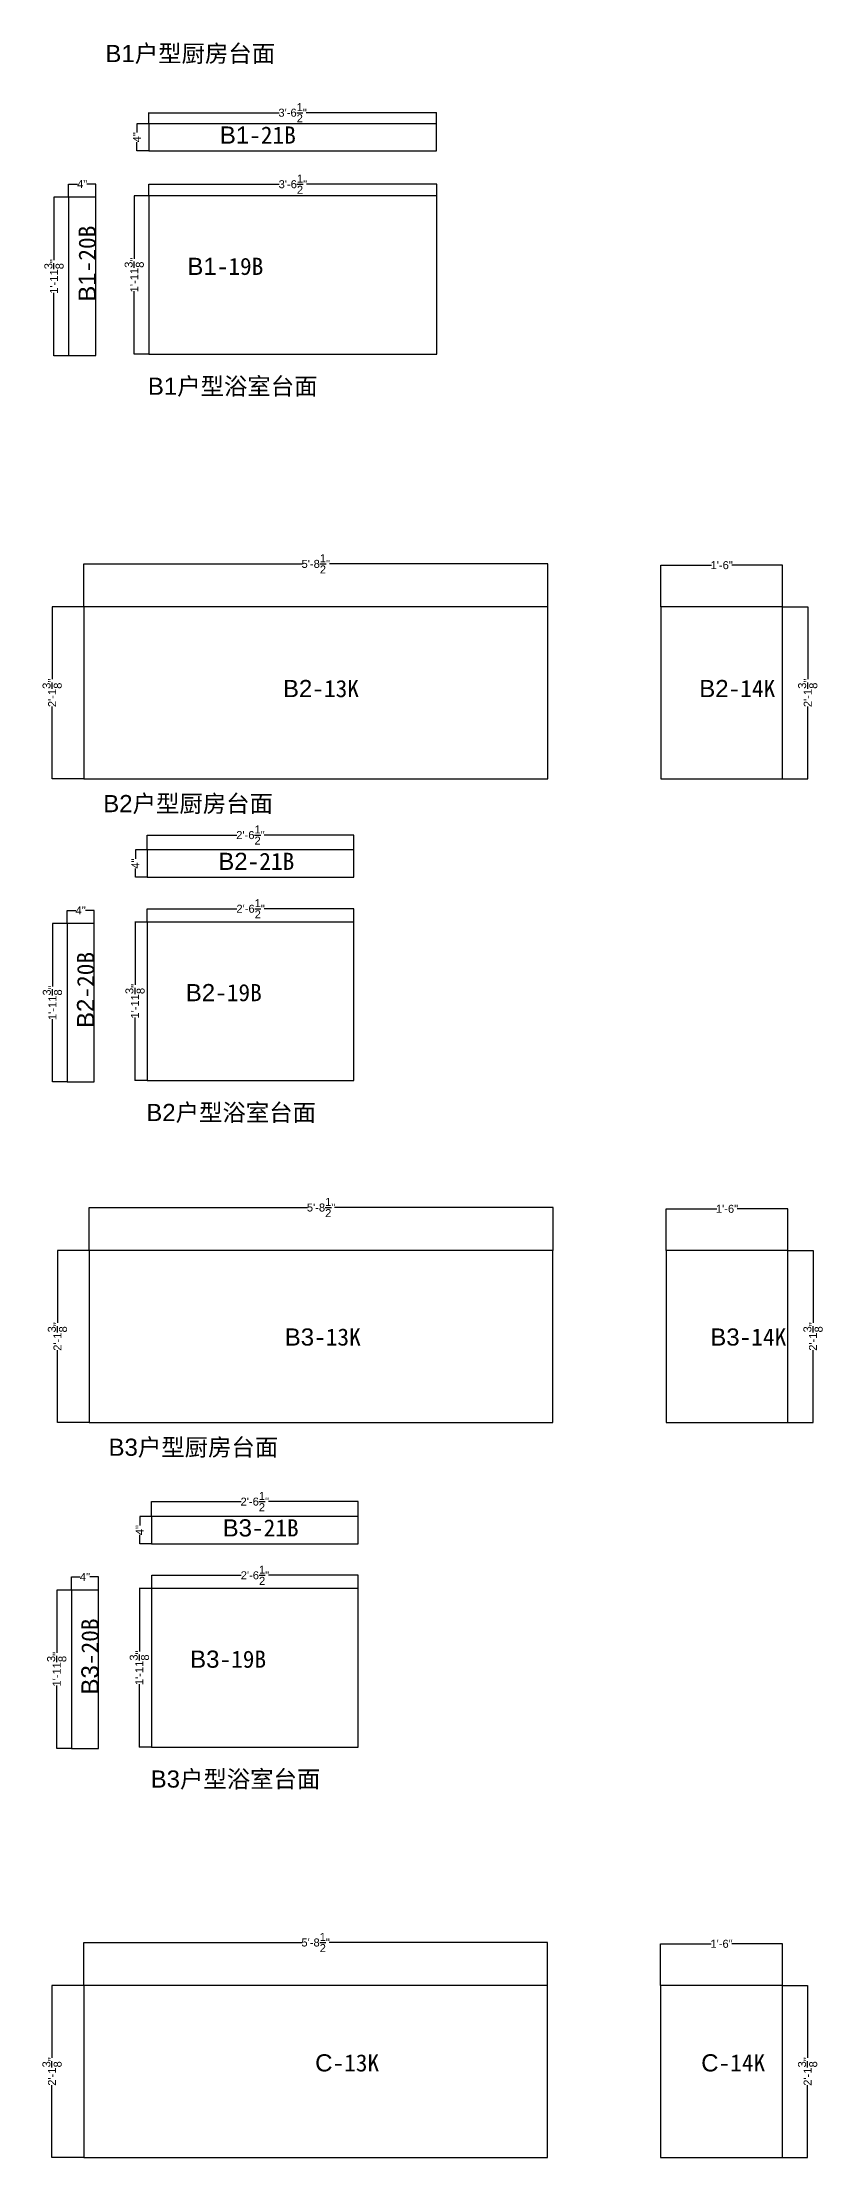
# Model space of a CAD drawing. Header units: inches. Extents: x -997106 to 39633, y -30199 to 1961.
# Drawn here: x 22108 to 25035, y -14275 to -6346 of the extents above; entities that cross this region are included whole.
import ezdxf

# ---------------------------------------------------------------- set-up
doc = ezdxf.new("R2010")
doc.units = ezdxf.units.IN
doc.header["$MEASUREMENT"] = 0
doc.layers.get('Defpoints').update_dxf_attribs({"color": 3})
doc.layers.add('编号', color=10, linetype='Continuous', plot=False)
doc.styles.get("Standard").update_dxf_attribs({"font": 'arial.ttf'})
doc.dimstyles.get("Standard").update_dxf_attribs({"dimtxt": 30, "dimasz": 1, "dimexe": 0.18, "dimexo": 0.0625, "dimgap": 0.09, "dimtad": 0, "dimtoh": 1, "dimdec": 4, "dimlfac": 0.03937, "dimzin": 0, "dimdsep": 46, "dimlunit": 4, "dimtxsty": 'Standard', "dimblk": 'ARCHTICK', "dimcen": 1, "dimadec": 0, "dimazin": 0, "dimtfac": 1, "dimtdec": 4, "dimtix": 1, "dimtofl": 0, "dimtmove": 2, "dimatfit": 3, "dimldrblk": 'ARCHTICK', "dimfxl": 1, "dimtolj": 1, "dimtzin": 0, "dimarcsym": 0})

# ---------------------------------------------------------------- blocks, each defined once
blk = doc.blocks.new('_ArchTick')
at = {"color": 0, "linetype": 'ByBlock', "const_width": 0.15}
blk.add_lwpolyline([(-0.5, -0.5), (0.5, 0.5)], dxfattribs=at)
blk = doc.blocks.new('*D198')
at = {"color": 0, "lineweight": -2, "transparency": 16777216}
for p, q in [((22263.8, -8461.9), (22263.8, -8300.7)), ((22263.8, -8300.9), (23082.9, -8300.9)), ((24003.8, -8300.9), (23184.7, -8300.9)), ((24003.8, -8461.9), (24003.8, -8300.7))]:
    blk.add_line(p, q, dxfattribs=at)
at = {"layer": 'Defpoints', "color": 0, "transparency": 16777216}
for p in [(24003.8, -8300.9), (22263.8, -8461.9), (24003.8, -8461.9)]:
    blk.add_point(p, dxfattribs=at)
at = {"color": 0, "lineweight": -2, "transparency": 16777216, "rotation": 180}
blk.add_blockref('_ArchTick', (22263.8, -8300.9), dxfattribs=at)
at = {"color": 0, "lineweight": -2, "transparency": 16777216}
blk.add_blockref('_ArchTick', (24003.8, -8300.9), dxfattribs=at)
at = {"color": 0, "transparency": 16777216, "insert": (23133.8, -8300.9), "char_height": 30, "attachment_point": 5}
blk.add_mtext('\\A1;5\'-8{\\H1x;\\S1/2;}"', dxfattribs=at)
blk = doc.blocks.new('*D199')
at = {"color": 0, "lineweight": -2, "transparency": 16777216}
for p, q in [((22263.7, -8461.9), (22144.6, -8461.9)), ((22144.8, -8461.9), (22144.8, -8733.3)), ((22144.8, -9106.9), (22144.8, -8835.6)), ((22263.7, -9106.9), (22144.6, -9106.9))]:
    blk.add_line(p, q, dxfattribs=at)
at = {"layer": 'Defpoints', "color": 0, "transparency": 16777216}
for p in [(22263.8, -8461.9), (22144.8, -9106.9), (22263.8, -9106.9)]:
    blk.add_point(p, dxfattribs=at)
at = {"color": 0, "lineweight": -2, "transparency": 16777216}
for p, rotation in [((22144.8, -8461.9), 90), ((22144.8, -9106.9), 270)]:
    blk.add_blockref('_ArchTick', p, dxfattribs=dict(at, rotation=rotation))
at = {"color": 0, "transparency": 16777216, "insert": (22144.8, -8784.4), "char_height": 30, "attachment_point": 5, "rotation": 90}
blk.add_mtext('\\A1;2\'-1{\\H1x;\\S3/8;}"', dxfattribs=at)
blk = doc.blocks.new('*D200')
at = {"color": 0, "lineweight": -2, "transparency": 16777216}
for p, q in [((24427.9, -8461.9), (24427.9, -8305.7)), ((24427.9, -8305.8), (24617.9, -8305.8)), ((24884.9, -8305.8), (24695, -8305.8)), ((24884.9, -8461.9), (24884.9, -8305.7))]:
    blk.add_line(p, q, dxfattribs=at)
at = {"layer": 'Defpoints', "color": 0, "transparency": 16777216}
for p in [(24884.9, -8305.8), (24427.9, -8461.9), (24884.9, -8461.9)]:
    blk.add_point(p, dxfattribs=at)
at = {"color": 0, "lineweight": -2, "transparency": 16777216, "rotation": 180}
blk.add_blockref('_ArchTick', (24427.9, -8305.8), dxfattribs=at)
at = {"color": 0, "lineweight": -2, "transparency": 16777216}
blk.add_blockref('_ArchTick', (24884.9, -8305.8), dxfattribs=at)
at = {"color": 0, "transparency": 16777216, "insert": (24656.4, -8305.8), "char_height": 30, "attachment_point": 5}
blk.add_mtext('\\A1;1\'-6"', dxfattribs=at)
blk = doc.blocks.new('*D201')
at = {"color": 0, "lineweight": -2, "transparency": 16777216}
for p, q in [((24885, -8461.9), (24979.4, -8461.9)), ((24979.2, -8461.9), (24979.2, -8733.3)), ((24979.2, -9106.9), (24979.2, -8835.6)), ((24885, -9106.9), (24979.4, -9106.9))]:
    blk.add_line(p, q, dxfattribs=at)
at = {"layer": 'Defpoints', "color": 0, "transparency": 16777216}
for p in [(24884.9, -8461.9), (24884.9, -9106.9), (24979.2, -9106.9)]:
    blk.add_point(p, dxfattribs=at)
at = {"color": 0, "lineweight": -2, "transparency": 16777216}
for p, rotation in [((24979.2, -8461.9), 90), ((24979.2, -9106.9), 270)]:
    blk.add_blockref('_ArchTick', p, dxfattribs=dict(at, rotation=rotation))
at = {"color": 0, "transparency": 16777216, "insert": (24979.2, -8784.4), "char_height": 30, "attachment_point": 5, "rotation": 90}
blk.add_mtext('\\A1;2\'-1{\\H1x;\\S3/8;}"', dxfattribs=at)
blk = doc.blocks.new('*D238')
at = {"color": 0, "lineweight": -2, "transparency": 16777216}
for p, q in [((22283.7, -10874.5), (22283.7, -10713.4)), ((22283.7, -10713.5), (23102.8, -10713.5)), ((24023.7, -10713.5), (23204.6, -10713.5)), ((24023.7, -10874.5), (24023.7, -10713.4))]:
    blk.add_line(p, q, dxfattribs=at)
at = {"layer": 'Defpoints', "color": 0, "transparency": 16777216}
for p in [(24023.7, -10713.5), (22283.7, -10874.6), (24023.7, -10874.6)]:
    blk.add_point(p, dxfattribs=at)
at = {"color": 0, "lineweight": -2, "transparency": 16777216, "rotation": 180}
blk.add_blockref('_ArchTick', (22283.7, -10713.5), dxfattribs=at)
at = {"color": 0, "lineweight": -2, "transparency": 16777216}
blk.add_blockref('_ArchTick', (24023.7, -10713.5), dxfattribs=at)
at = {"color": 0, "transparency": 16777216, "insert": (23153.7, -10713.5), "char_height": 30, "attachment_point": 5}
blk.add_mtext('\\A1;5\'-8{\\H1x;\\S1/2;}"', dxfattribs=at)
blk = doc.blocks.new('*D239')
at = {"color": 0, "lineweight": -2, "transparency": 16777216}
for p, q in [((22283.6, -10874.6), (22164.5, -10874.6)), ((22164.7, -10874.6), (22164.7, -11146)), ((22164.7, -11519.6), (22164.7, -11248.2)), ((22283.6, -11519.6), (22164.5, -11519.6))]:
    blk.add_line(p, q, dxfattribs=at)
at = {"layer": 'Defpoints', "color": 0, "transparency": 16777216}
for p in [(22283.7, -10874.6), (22164.7, -11519.6), (22283.7, -11519.6)]:
    blk.add_point(p, dxfattribs=at)
at = {"color": 0, "lineweight": -2, "transparency": 16777216}
for p, rotation in [((22164.7, -10874.6), 90), ((22164.7, -11519.6), 270)]:
    blk.add_blockref('_ArchTick', p, dxfattribs=dict(at, rotation=rotation))
at = {"color": 0, "transparency": 16777216, "insert": (22164.7, -11197.1), "char_height": 30, "attachment_point": 5, "rotation": 90}
blk.add_mtext('\\A1;2\'-1{\\H1x;\\S3/8;}"', dxfattribs=at)
blk = doc.blocks.new('*D240')
at = {"color": 0, "lineweight": -2, "transparency": 16777216}
for p, q in [((24447.8, -10874.5), (24447.8, -10718.3)), ((24447.8, -10718.5), (24637.7, -10718.5)), ((24904.8, -10718.5), (24714.8, -10718.5)), ((24904.8, -10874.5), (24904.8, -10718.3))]:
    blk.add_line(p, q, dxfattribs=at)
at = {"layer": 'Defpoints', "color": 0, "transparency": 16777216}
for p in [(24904.8, -10718.5), (24447.8, -10874.6), (24904.8, -10874.6)]:
    blk.add_point(p, dxfattribs=at)
at = {"color": 0, "lineweight": -2, "transparency": 16777216, "rotation": 180}
blk.add_blockref('_ArchTick', (24447.8, -10718.5), dxfattribs=at)
at = {"color": 0, "lineweight": -2, "transparency": 16777216}
blk.add_blockref('_ArchTick', (24904.8, -10718.5), dxfattribs=at)
at = {"color": 0, "transparency": 16777216, "insert": (24676.3, -10718.5), "char_height": 30, "attachment_point": 5}
blk.add_mtext('\\A1;1\'-6"', dxfattribs=at)
blk = doc.blocks.new('*D241')
at = {"color": 0, "lineweight": -2, "transparency": 16777216}
for p, q in [((24904.9, -10874.6), (24999.2, -10874.6)), ((24999, -10874.6), (24999, -11146)), ((24999, -11519.6), (24999, -11248.2)), ((24904.9, -11519.6), (24999.2, -11519.6))]:
    blk.add_line(p, q, dxfattribs=at)
at = {"layer": 'Defpoints', "color": 0, "transparency": 16777216}
for p in [(24904.8, -10874.6), (24904.8, -11519.6), (24999, -11519.6)]:
    blk.add_point(p, dxfattribs=at)
at = {"color": 0, "lineweight": -2, "transparency": 16777216}
for p, rotation in [((24999, -10874.6), 90), ((24999, -11519.6), 270)]:
    blk.add_blockref('_ArchTick', p, dxfattribs=dict(at, rotation=rotation))
at = {"color": 0, "transparency": 16777216, "insert": (24999, -11197.1), "char_height": 30, "attachment_point": 5, "rotation": 90}
blk.add_mtext('\\A1;2\'-1{\\H1x;\\S3/8;}"', dxfattribs=at)
blk = doc.blocks.new('*D282')
at = {"color": 0, "lineweight": -2, "transparency": 16777216}
for p, q in [((22263.3, -13629.6), (22263.3, -13468.5)), ((22263.3, -13468.6), (23082.4, -13468.6)), ((24003.3, -13468.6), (23184.2, -13468.6)), ((24003.3, -13629.6), (24003.3, -13468.5))]:
    blk.add_line(p, q, dxfattribs=at)
at = {"layer": 'Defpoints', "color": 0, "transparency": 16777216}
for p in [(24003.3, -13468.6), (22263.3, -13629.7), (24003.3, -13629.7)]:
    blk.add_point(p, dxfattribs=at)
at = {"color": 0, "lineweight": -2, "transparency": 16777216, "rotation": 180}
blk.add_blockref('_ArchTick', (22263.3, -13468.6), dxfattribs=at)
at = {"color": 0, "lineweight": -2, "transparency": 16777216}
blk.add_blockref('_ArchTick', (24003.3, -13468.6), dxfattribs=at)
at = {"color": 0, "transparency": 16777216, "insert": (23133.3, -13468.6), "char_height": 30, "attachment_point": 5}
blk.add_mtext('\\A1;5\'-8{\\H1x;\\S1/2;}"', dxfattribs=at)
blk = doc.blocks.new('*D283')
at = {"color": 0, "lineweight": -2, "transparency": 16777216}
for p, q in [((22263.2, -13629.7), (22144.1, -13629.7)), ((22144.3, -13629.7), (22144.3, -13901.1)), ((22144.3, -14274.7), (22144.3, -14003.3)), ((22263.2, -14274.7), (22144.1, -14274.7))]:
    blk.add_line(p, q, dxfattribs=at)
at = {"layer": 'Defpoints', "color": 0, "transparency": 16777216}
for p in [(22263.3, -13629.7), (22144.3, -14274.7), (22263.3, -14274.7)]:
    blk.add_point(p, dxfattribs=at)
at = {"color": 0, "lineweight": -2, "transparency": 16777216}
for p, rotation in [((22144.3, -13629.7), 90), ((22144.3, -14274.7), 270)]:
    blk.add_blockref('_ArchTick', p, dxfattribs=dict(at, rotation=rotation))
at = {"color": 0, "transparency": 16777216, "insert": (22144.3, -13952.2), "char_height": 30, "attachment_point": 5, "rotation": 90}
blk.add_mtext('\\A1;2\'-1{\\H1x;\\S3/8;}"', dxfattribs=at)
blk = doc.blocks.new('*D284')
at = {"color": 0, "lineweight": -2, "transparency": 16777216}
for p, q in [((24427.4, -13629.6), (24427.4, -13473.4)), ((24427.4, -13473.6), (24617.4, -13473.6)), ((24884.4, -13473.6), (24694.5, -13473.6)), ((24884.4, -13629.6), (24884.4, -13473.4))]:
    blk.add_line(p, q, dxfattribs=at)
at = {"layer": 'Defpoints', "color": 0, "transparency": 16777216}
for p in [(24884.4, -13473.6), (24427.4, -13629.7), (24884.4, -13629.7)]:
    blk.add_point(p, dxfattribs=at)
at = {"color": 0, "lineweight": -2, "transparency": 16777216, "rotation": 180}
blk.add_blockref('_ArchTick', (24427.4, -13473.6), dxfattribs=at)
at = {"color": 0, "lineweight": -2, "transparency": 16777216}
blk.add_blockref('_ArchTick', (24884.4, -13473.6), dxfattribs=at)
at = {"color": 0, "transparency": 16777216, "insert": (24655.9, -13473.6), "char_height": 30, "attachment_point": 5}
blk.add_mtext('\\A1;1\'-6"', dxfattribs=at)
blk = doc.blocks.new('*D285')
at = {"color": 0, "lineweight": -2, "transparency": 16777216}
for p, q in [((24884.5, -13629.7), (24978.9, -13629.7)), ((24978.7, -13629.7), (24978.7, -13901.1)), ((24978.7, -14274.7), (24978.7, -14003.3)), ((24884.5, -14274.7), (24978.9, -14274.7))]:
    blk.add_line(p, q, dxfattribs=at)
at = {"layer": 'Defpoints', "color": 0, "transparency": 16777216}
for p in [(24884.4, -13629.7), (24884.4, -14274.7), (24978.7, -14274.7)]:
    blk.add_point(p, dxfattribs=at)
at = {"color": 0, "lineweight": -2, "transparency": 16777216}
for p, rotation in [((24978.7, -13629.7), 90), ((24978.7, -14274.7), 270)]:
    blk.add_blockref('_ArchTick', p, dxfattribs=dict(at, rotation=rotation))
at = {"color": 0, "transparency": 16777216, "insert": (24978.7, -13952.2), "char_height": 30, "attachment_point": 5, "rotation": 90}
blk.add_mtext('\\A1;2\'-1{\\H1x;\\S3/8;}"', dxfattribs=at)
blk = doc.blocks.new('*D831')
at = {"color": 0, "lineweight": -2, "transparency": 16777216}
for p, q in [((22206.5, -6926.4), (22151.5, -6926.4)), ((22151.7, -6926.4), (22151.7, -7162.3)), ((22151.7, -7520.4), (22151.7, -7284.5)), ((22206.5, -7520.4), (22151.5, -7520.4))]:
    blk.add_line(p, q, dxfattribs=at)
at = {"layer": 'Defpoints', "color": 0, "transparency": 16777216}
for p in [(22206.6, -6926.4), (22151.7, -7520.4), (22206.6, -7520.4)]:
    blk.add_point(p, dxfattribs=at)
at = {"color": 0, "lineweight": -2, "transparency": 16777216}
for p, rotation in [((22151.7, -6926.4), 90), ((22151.7, -7520.4), 270)]:
    blk.add_blockref('_ArchTick', p, dxfattribs=dict(at, rotation=rotation))
at = {"color": 0, "transparency": 16777216, "insert": (22151.7, -7223.4), "char_height": 30, "attachment_point": 5, "rotation": 90}
blk.add_mtext('\\A1;1\'-11{\\H1x;\\S3/8;}"', dxfattribs=at)
blk = doc.blocks.new('*D832')
at = {"color": 0, "lineweight": -2, "transparency": 16777216}
for p, q in [((22206.6, -6926.3), (22206.6, -6877.1)), ((22206.6, -6877.3), (22239.7, -6877.3)), ((22308.6, -6877.3), (22275.5, -6877.3)), ((22308.6, -6926.3), (22308.6, -6877.1))]:
    blk.add_line(p, q, dxfattribs=at)
at = {"layer": 'Defpoints', "color": 0, "transparency": 16777216}
for p in [(22308.6, -6877.3), (22206.6, -6926.4), (22308.6, -6926.4)]:
    blk.add_point(p, dxfattribs=at)
at = {"color": 0, "lineweight": -2, "transparency": 16777216, "rotation": 180}
blk.add_blockref('_ArchTick', (22206.6, -6877.3), dxfattribs=at)
at = {"color": 0, "lineweight": -2, "transparency": 16777216}
blk.add_blockref('_ArchTick', (22308.6, -6877.3), dxfattribs=at)
at = {"color": 0, "transparency": 16777216, "insert": (22257.6, -6877.3), "char_height": 30, "attachment_point": 5}
blk.add_mtext('\\A1;4"', dxfattribs=at)
blk = doc.blocks.new('*D830')
at = {"color": 0, "lineweight": -2, "transparency": 16777216}
for p, q in [((22507, -6650.8), (22463, -6650.8)), ((22463.1, -6650.8), (22463.1, -6683.9)), ((22463.1, -6752.8), (22463.1, -6719.7)), ((22507, -6752.8), (22463, -6752.8))]:
    blk.add_line(p, q, dxfattribs=at)
at = {"layer": 'Defpoints', "color": 0, "transparency": 16777216}
for p in [(22507, -6650.8), (22463.1, -6752.8), (22507, -6752.8)]:
    blk.add_point(p, dxfattribs=at)
at = {"color": 0, "lineweight": -2, "transparency": 16777216}
for p, rotation in [((22463.1, -6650.8), 90), ((22463.1, -6752.8), 270)]:
    blk.add_blockref('_ArchTick', p, dxfattribs=dict(at, rotation=rotation))
at = {"color": 0, "transparency": 16777216, "insert": (22463.1, -6701.8), "char_height": 30, "attachment_point": 5, "rotation": 90}
blk.add_mtext('\\A1;4"', dxfattribs=at)
blk = doc.blocks.new('*D833')
at = {"color": 0, "lineweight": -2, "transparency": 16777216}
for p, q in [((22507.8, -6920.9), (22507.8, -6877.5)), ((22507.8, -6877.7), (22996.9, -6877.7)), ((23587.8, -6877.7), (23098.6, -6877.7)), ((23587.8, -6920.9), (23587.8, -6877.5))]:
    blk.add_line(p, q, dxfattribs=at)
at = {"layer": 'Defpoints', "color": 0, "transparency": 16777216}
for p in [(23587.8, -6877.7), (22507.8, -6920.9), (23587.8, -6920.9)]:
    blk.add_point(p, dxfattribs=at)
at = {"color": 0, "lineweight": -2, "transparency": 16777216, "rotation": 180}
blk.add_blockref('_ArchTick', (22507.8, -6877.7), dxfattribs=at)
at = {"color": 0, "lineweight": -2, "transparency": 16777216}
blk.add_blockref('_ArchTick', (23587.8, -6877.7), dxfattribs=at)
at = {"color": 0, "transparency": 16777216, "insert": (23047.8, -6877.7), "char_height": 30, "attachment_point": 5}
blk.add_mtext('\\A1;3\'-6{\\H1x;\\S1/2;}"', dxfattribs=at)
blk = doc.blocks.new('*D834')
at = {"color": 0, "lineweight": -2, "transparency": 16777216}
for p, q in [((22507, -6650.8), (22507, -6609.4)), ((22507, -6609.6), (22996.1, -6609.6)), ((23587, -6609.6), (23097.9, -6609.6)), ((23587, -6650.8), (23587, -6609.4))]:
    blk.add_line(p, q, dxfattribs=at)
at = {"layer": 'Defpoints', "color": 0, "transparency": 16777216}
for p in [(22507, -6650.8), (23587, -6609.6), (23587, -6650.8)]:
    blk.add_point(p, dxfattribs=at)
at = {"color": 0, "lineweight": -2, "transparency": 16777216, "rotation": 180}
blk.add_blockref('_ArchTick', (22507, -6609.6), dxfattribs=at)
at = {"color": 0, "lineweight": -2, "transparency": 16777216}
blk.add_blockref('_ArchTick', (23587, -6609.6), dxfattribs=at)
at = {"color": 0, "transparency": 16777216, "insert": (23047, -6609.6), "char_height": 30, "attachment_point": 5}
blk.add_mtext('\\A1;3\'-6{\\H1x;\\S1/2;}"', dxfattribs=at)
blk = doc.blocks.new('*D835')
at = {"color": 0, "lineweight": -2, "transparency": 16777216}
for p, q in [((22507.7, -6920.9), (22452.6, -6920.9)), ((22452.8, -6920.9), (22452.8, -7156.9)), ((22452.8, -7514.9), (22452.8, -7279)), ((22507.7, -7514.9), (22452.6, -7514.9))]:
    blk.add_line(p, q, dxfattribs=at)
at = {"layer": 'Defpoints', "color": 0, "transparency": 16777216}
for p in [(22507.8, -6920.9), (22452.8, -7514.9), (22507.8, -7514.9)]:
    blk.add_point(p, dxfattribs=at)
at = {"color": 0, "lineweight": -2, "transparency": 16777216}
for p, rotation in [((22452.8, -6920.9), 90), ((22452.8, -7514.9), 270)]:
    blk.add_blockref('_ArchTick', p, dxfattribs=dict(at, rotation=rotation))
at = {"color": 0, "transparency": 16777216, "insert": (22452.8, -7217.9), "char_height": 30, "attachment_point": 5, "rotation": 90}
blk.add_mtext('\\A1;1\'-11{\\H1x;\\S3/8;}"', dxfattribs=at)
blk = doc.blocks.new('*D989')
at = {"color": 0, "lineweight": -2, "transparency": 16777216}
for p, q in [((22200.7, -9648.8), (22145.6, -9648.8)), ((22145.8, -9648.8), (22145.8, -9884.8)), ((22145.8, -10242.8), (22145.8, -10006.9)), ((22200.7, -10242.8), (22145.6, -10242.8))]:
    blk.add_line(p, q, dxfattribs=at)
at = {"layer": 'Defpoints', "color": 0, "transparency": 16777216}
for p in [(22200.8, -9648.8), (22145.8, -10242.8), (22200.8, -10242.8)]:
    blk.add_point(p, dxfattribs=at)
at = {"color": 0, "lineweight": -2, "transparency": 16777216}
for p, rotation in [((22145.8, -9648.8), 90), ((22145.8, -10242.8), 270)]:
    blk.add_blockref('_ArchTick', p, dxfattribs=dict(at, rotation=rotation))
at = {"color": 0, "transparency": 16777216, "insert": (22145.8, -9945.8), "char_height": 30, "attachment_point": 5, "rotation": 90}
blk.add_mtext('\\A1;1\'-11{\\H1x;\\S3/8;}"', dxfattribs=at)
blk = doc.blocks.new('*D990')
at = {"color": 0, "lineweight": -2, "transparency": 16777216}
for p, q in [((22200.8, -9648.8), (22200.8, -9599.6)), ((22200.8, -9599.7), (22233.8, -9599.7)), ((22302.8, -9599.7), (22269.7, -9599.7)), ((22302.8, -9648.8), (22302.8, -9599.6))]:
    blk.add_line(p, q, dxfattribs=at)
at = {"layer": 'Defpoints', "color": 0, "transparency": 16777216}
for p in [(22200.8, -9648.8), (22302.8, -9599.7), (22302.8, -9648.8)]:
    blk.add_point(p, dxfattribs=at)
at = {"color": 0, "lineweight": -2, "transparency": 16777216, "rotation": 180}
blk.add_blockref('_ArchTick', (22200.8, -9599.7), dxfattribs=at)
at = {"color": 0, "lineweight": -2, "transparency": 16777216}
blk.add_blockref('_ArchTick', (22302.8, -9599.7), dxfattribs=at)
at = {"color": 0, "transparency": 16777216, "insert": (22251.8, -9599.7), "char_height": 30, "attachment_point": 5}
blk.add_mtext('\\A1;4"', dxfattribs=at)
blk = doc.blocks.new('*D981')
at = {"color": 0, "lineweight": -2, "transparency": 16777216}
for p, q in [((22501.1, -9373.3), (22457.1, -9373.3)), ((22457.3, -9373.3), (22457.3, -9406.4)), ((22501.1, -9475.3), (22457.1, -9475.3)), ((22457.3, -9475.3), (22457.3, -9442.2))]:
    blk.add_line(p, q, dxfattribs=at)
at = {"layer": 'Defpoints', "color": 0, "transparency": 16777216}
for p in [(22501.2, -9373.3), (22457.3, -9475.3), (22501.2, -9475.3)]:
    blk.add_point(p, dxfattribs=at)
at = {"color": 0, "lineweight": -2, "transparency": 16777216}
for p, rotation in [((22457.3, -9373.3), 90), ((22457.3, -9475.3), 270)]:
    blk.add_blockref('_ArchTick', p, dxfattribs=dict(at, rotation=rotation))
at = {"color": 0, "transparency": 16777216, "insert": (22457.3, -9424.3), "char_height": 30, "attachment_point": 5, "rotation": 90}
blk.add_mtext('\\A1;4"', dxfattribs=at)
blk = doc.blocks.new('*D991')
at = {"color": 0, "lineweight": -2, "transparency": 16777216}
for p, q in [((22501.2, -9371.6), (22501.2, -9317.2)), ((22501.2, -9317.4), (22837.5, -9317.4)), ((23276.2, -9317.4), (22939.8, -9317.4)), ((23276.2, -9373.2), (23276.2, -9317.2))]:
    blk.add_line(p, q, dxfattribs=at)
at = {"layer": 'Defpoints', "color": 0, "transparency": 16777216}
for p in [(23276.2, -9317.4), (22501.2, -9371.6), (23276.2, -9373.3)]:
    blk.add_point(p, dxfattribs=at)
at = {"color": 0, "lineweight": -2, "transparency": 16777216, "rotation": 180}
blk.add_blockref('_ArchTick', (22501.2, -9317.4), dxfattribs=at)
at = {"color": 0, "lineweight": -2, "transparency": 16777216}
blk.add_blockref('_ArchTick', (23276.2, -9317.4), dxfattribs=at)
at = {"color": 0, "transparency": 16777216, "insert": (22888.7, -9317.4), "char_height": 30, "attachment_point": 5}
blk.add_mtext('\\A1;2\'-6{\\H1x;\\S1/2;}"', dxfattribs=at)
blk = doc.blocks.new('*D992')
at = {"color": 0, "lineweight": -2, "transparency": 16777216}
for p, q in [((22501.9, -9643.4), (22501.9, -9593.4)), ((22501.9, -9593.6), (22838.3, -9593.6)), ((23276.9, -9593.6), (22940.6, -9593.6)), ((23276.9, -9643.4), (23276.9, -9593.4))]:
    blk.add_line(p, q, dxfattribs=at)
at = {"layer": 'Defpoints', "color": 0, "transparency": 16777216}
for p in [(23276.9, -9593.6), (22501.9, -9643.4), (23276.9, -9643.4)]:
    blk.add_point(p, dxfattribs=at)
at = {"color": 0, "lineweight": -2, "transparency": 16777216, "rotation": 180}
blk.add_blockref('_ArchTick', (22501.9, -9593.6), dxfattribs=at)
at = {"color": 0, "lineweight": -2, "transparency": 16777216}
blk.add_blockref('_ArchTick', (23276.9, -9593.6), dxfattribs=at)
at = {"color": 0, "transparency": 16777216, "insert": (22889.4, -9593.6), "char_height": 30, "attachment_point": 5}
blk.add_mtext('\\A1;2\'-6{\\H1x;\\S1/2;}"', dxfattribs=at)
blk = doc.blocks.new('*D993')
at = {"color": 0, "lineweight": -2, "transparency": 16777216}
for p, q in [((22501.9, -9643.4), (22455.5, -9643.4)), ((22455.7, -9643.4), (22455.7, -9879.3)), ((22455.7, -10237.4), (22455.7, -10001.5)), ((22501.9, -10237.4), (22455.5, -10237.4))]:
    blk.add_line(p, q, dxfattribs=at)
at = {"layer": 'Defpoints', "color": 0, "transparency": 16777216}
for p in [(22501.9, -9643.4), (22455.7, -10237.4), (22501.9, -10237.4)]:
    blk.add_point(p, dxfattribs=at)
at = {"color": 0, "lineweight": -2, "transparency": 16777216}
for p, rotation in [((22455.7, -9643.4), 90), ((22455.7, -10237.4), 270)]:
    blk.add_blockref('_ArchTick', p, dxfattribs=dict(at, rotation=rotation))
at = {"color": 0, "transparency": 16777216, "insert": (22455.7, -9940.4), "char_height": 30, "attachment_point": 5, "rotation": 90}
blk.add_mtext('\\A1;1\'-11{\\H1x;\\S3/8;}"', dxfattribs=at)
blk = doc.blocks.new('*D1013')
at = {"color": 0, "lineweight": -2, "transparency": 16777216}
for p, q in [((22217, -12147.4), (22161.9, -12147.4)), ((22162.1, -12147.4), (22162.1, -12383.3)), ((22162.1, -12741.4), (22162.1, -12505.4)), ((22217, -12741.4), (22161.9, -12741.4))]:
    blk.add_line(p, q, dxfattribs=at)
at = {"layer": 'Defpoints', "color": 0, "transparency": 16777216}
for p in [(22217, -12147.4), (22162.1, -12741.4), (22217, -12741.4)]:
    blk.add_point(p, dxfattribs=at)
at = {"color": 0, "lineweight": -2, "transparency": 16777216}
for p, rotation in [((22162.1, -12147.4), 90), ((22162.1, -12741.4), 270)]:
    blk.add_blockref('_ArchTick', p, dxfattribs=dict(at, rotation=rotation))
at = {"color": 0, "transparency": 16777216, "insert": (22162.1, -12444.4), "char_height": 30, "attachment_point": 5, "rotation": 90}
blk.add_mtext('\\A1;1\'-11{\\H1x;\\S3/8;}"', dxfattribs=at)
blk = doc.blocks.new('*D1014')
at = {"color": 0, "lineweight": -2, "transparency": 16777216}
for p, q in [((22217, -12147.3), (22217, -12098.1)), ((22217, -12098.3), (22250.1, -12098.3)), ((22319, -12098.3), (22286, -12098.3)), ((22319, -12147.3), (22319, -12098.1))]:
    blk.add_line(p, q, dxfattribs=at)
at = {"layer": 'Defpoints', "color": 0, "transparency": 16777216}
for p in [(22319, -12098.3), (22217, -12147.4), (22319, -12147.4)]:
    blk.add_point(p, dxfattribs=at)
at = {"color": 0, "lineweight": -2, "transparency": 16777216, "rotation": 180}
blk.add_blockref('_ArchTick', (22217, -12098.3), dxfattribs=at)
at = {"color": 0, "lineweight": -2, "transparency": 16777216}
blk.add_blockref('_ArchTick', (22319, -12098.3), dxfattribs=at)
at = {"color": 0, "transparency": 16777216, "insert": (22268, -12098.3), "char_height": 30, "attachment_point": 5}
blk.add_mtext('\\A1;4"', dxfattribs=at)
blk = doc.blocks.new('*D1005')
at = {"color": 0, "lineweight": -2, "transparency": 16777216}
for p, q in [((22517.4, -11871.8), (22473.4, -11871.8)), ((22473.6, -11871.8), (22473.6, -11904.9)), ((22473.6, -11973.8), (22473.6, -11940.7)), ((22517.4, -11973.8), (22473.4, -11973.8))]:
    blk.add_line(p, q, dxfattribs=at)
at = {"layer": 'Defpoints', "color": 0, "transparency": 16777216}
for p in [(22517.5, -11871.8), (22473.6, -11973.8), (22517.5, -11973.8)]:
    blk.add_point(p, dxfattribs=at)
at = {"color": 0, "lineweight": -2, "transparency": 16777216}
for p, rotation in [((22473.6, -11871.8), 90), ((22473.6, -11973.8), 270)]:
    blk.add_blockref('_ArchTick', p, dxfattribs=dict(at, rotation=rotation))
at = {"color": 0, "transparency": 16777216, "insert": (22473.6, -11922.8), "char_height": 30, "attachment_point": 5, "rotation": 90}
blk.add_mtext('\\A1;4"', dxfattribs=at)
blk = doc.blocks.new('*D1015')
at = {"color": 0, "lineweight": -2, "transparency": 16777216}
for p, q in [((22517.5, -11870.1), (22517.5, -11815.7)), ((22517.5, -11815.9), (22853.8, -11815.9)), ((23292.5, -11815.9), (22956.1, -11815.9)), ((23292.5, -11871.7), (23292.5, -11815.7))]:
    blk.add_line(p, q, dxfattribs=at)
at = {"layer": 'Defpoints', "color": 0, "transparency": 16777216}
for p in [(22517.5, -11870.2), (23292.5, -11815.9), (23292.5, -11871.8)]:
    blk.add_point(p, dxfattribs=at)
at = {"color": 0, "lineweight": -2, "transparency": 16777216, "rotation": 180}
blk.add_blockref('_ArchTick', (22517.5, -11815.9), dxfattribs=at)
at = {"color": 0, "lineweight": -2, "transparency": 16777216}
blk.add_blockref('_ArchTick', (23292.5, -11815.9), dxfattribs=at)
at = {"color": 0, "transparency": 16777216, "insert": (22905, -11815.9), "char_height": 30, "attachment_point": 5}
blk.add_mtext('\\A1;2\'-6{\\H1x;\\S1/2;}"', dxfattribs=at)
blk = doc.blocks.new('*D1016')
at = {"color": 0, "lineweight": -2, "transparency": 16777216}
for p, q in [((22518.2, -12141.9), (22518.2, -12091.9)), ((22518.2, -12092.1), (22854.5, -12092.1)), ((23293.2, -12092.1), (22956.8, -12092.1)), ((23293.2, -12141.9), (23293.2, -12091.9))]:
    blk.add_line(p, q, dxfattribs=at)
at = {"layer": 'Defpoints', "color": 0, "transparency": 16777216}
for p in [(23293.2, -12092.1), (22518.2, -12141.9), (23293.2, -12141.9)]:
    blk.add_point(p, dxfattribs=at)
at = {"color": 0, "lineweight": -2, "transparency": 16777216, "rotation": 180}
blk.add_blockref('_ArchTick', (22518.2, -12092.1), dxfattribs=at)
at = {"color": 0, "lineweight": -2, "transparency": 16777216}
blk.add_blockref('_ArchTick', (23293.2, -12092.1), dxfattribs=at)
at = {"color": 0, "transparency": 16777216, "insert": (22905.7, -12092.1), "char_height": 30, "attachment_point": 5}
blk.add_mtext('\\A1;2\'-6{\\H1x;\\S1/2;}"', dxfattribs=at)
blk = doc.blocks.new('*D1017')
at = {"color": 0, "lineweight": -2, "transparency": 16777216}
for p, q in [((22518.1, -12141.9), (22471.8, -12141.9)), ((22472, -12141.9), (22472, -12377.9)), ((22472, -12735.9), (22472, -12500)), ((22518.1, -12735.9), (22471.8, -12735.9))]:
    blk.add_line(p, q, dxfattribs=at)
at = {"layer": 'Defpoints', "color": 0, "transparency": 16777216}
for p in [(22518.2, -12141.9), (22472, -12735.9), (22518.2, -12735.9)]:
    blk.add_point(p, dxfattribs=at)
at = {"color": 0, "lineweight": -2, "transparency": 16777216}
for p, rotation in [((22472, -12141.9), 90), ((22472, -12735.9), 270)]:
    blk.add_blockref('_ArchTick', p, dxfattribs=dict(at, rotation=rotation))
at = {"color": 0, "transparency": 16777216, "insert": (22472, -12438.9), "char_height": 30, "attachment_point": 5, "rotation": 90}
blk.add_mtext('\\A1;1\'-11{\\H1x;\\S3/8;}"', dxfattribs=at)

msp = doc.modelspace()

# ---------------------------------------------------------------- linework, layer by layer
for points in [[(22507.0232, -6752.81367), (23587.0232, -6752.81367), (23587.0232, -6650.81367), (22507.0232, -6650.81367)], [(22206.59883, -7520.35753), (22308.59883, -7520.35753), (22308.59883, -6926.35753), (22206.59883, -6926.35753)], [(22507.75648, -7514.94604), (23587.75648, -7514.94604), (23587.75648, -6920.94604), (22507.75648, -6920.94604)], [(22263.81094, -9106.94684), (24003.81094, -9106.94684), (24003.81094, -8461.94684), (22263.81094, -8461.94684)], [(24427.92509, -9106.94684), (24884.92509, -9106.94684), (24884.92509, -8461.94684), (24427.92509, -8461.94684)], [(22501.18382, -9475.30278), (23276.18382, -9475.30278), (23276.18382, -9373.30278), (22501.18382, -9373.30278)], [(22200.75945, -10242.84663), (22302.75945, -10242.84663), (22302.75945, -9648.84663), (22200.75945, -9648.84663)], [(22501.91711, -10237.43515), (23276.91711, -10237.43515), (23276.91711, -9643.43515), (22501.91711, -9643.43515)], [(22283.67835, -11519.59323), (24023.67835, -11519.59323), (24023.67835, -10874.59323), (22283.67835, -10874.59323)], [(24447.7925, -11519.59323), (24904.7925, -11519.59323), (24904.7925, -10874.59323), (24447.7925, -10874.59323)], [(22517.45034, -11973.81098), (23292.45034, -11973.81098), (23292.45034, -11871.81098), (22517.45034, -11871.81098)], [(22217.02597, -12741.35484), (22319.02597, -12741.35484), (22319.02597, -12147.35484), (22217.02597, -12147.35484)], [(22518.18363, -12735.94335), (23293.18363, -12735.94335), (23293.18363, -12141.94335), (22518.18363, -12141.94335)], [(22263.31094, -14274.69285), (24003.31094, -14274.69285), (24003.31094, -13629.69285), (22263.31094, -13629.69285)], [(24427.42509, -14274.69285), (24884.42509, -14274.69285), (24884.42509, -13629.69285), (24427.42509, -13629.69285)]]:
    msp.add_lwpolyline(points, close=True)

# ---------------------------------------------------------------- texts
at = {"char_height": 64.3508622, "attachment_point": 1}
for s, insert in [('B1{\\fSimSun|b0|i0|c134|p2;户型厨房台面}', (22344.76025, -6355.57593)), ('B1{\\fSimSun|b0|i0|c134|p2;户型浴室台面}', (22503.95125, -7602.6629)), ('B2{\\fSimSun|b0|i0|c134|p2;户型厨房台面}', (22336.57835, -9167.21558)), ('B2{\\fSimSun|b0|i0|c134|p2;户型浴室台面}', (22498.11187, -10325.15201)), ('B3{\\fSimSun|b0|i0|c134|p2;户型厨房台面}', (22356.44575, -11579.86196)), ('B3{\\fSimSun|b0|i0|c134|p2;户型浴室台面}', (22514.37839, -12823.66021))]:
    msp.add_mtext(s, dxfattribs=dict(at, insert=insert))
at = {"layer": '编号', "char_height": 64.3508622, "attachment_point": 1}
for s, insert in [('B1{\\fSimSun|b0|i0|c134|p2;-21B}', (22774.03274, -6661.26055)), ('B1{\\fSimSun|b0|i0|c134|p2;-19B}', (22652.10069, -7153.33181)), ('B2{\\fSimSun|b0|i0|c134|p2;-13K}', (23010.77412, -8735.98948)), ('B2{\\fSimSun|b0|i0|c134|p2;-14K}', (24572.378, -8735.98948)), ('B2{\\fSimSun|b0|i0|c134|p2;-21B}', (22768.19337, -9383.74966)), ('B2{\\fSimSun|b0|i0|c134|p2;-19B}', (22646.26132, -9875.82091)), ('B3{\\fSimSun|b0|i0|c134|p2;-13K}', (23017.53292, -11166.72972)), ('B3{\\fSimSun|b0|i0|c134|p2;-14K}', (24613.74701, -11166.72972)), ('B3{\\fSimSun|b0|i0|c134|p2;-21B}', (22784.45989, -11882.25786)), ('B3{\\fSimSun|b0|i0|c134|p2;-19B}', (22662.52784, -12374.32912)), ('C{\\fSimSun|b0|i0|c134|p2;-13K}', (23131.46789, -13887.57861)), ('C{\\fSimSun|b0|i0|c134|p2;-14K}', (24579.69562, -13887.57861))]:
    msp.add_mtext(s, dxfattribs=dict(at, insert=insert))
at = {"layer": '编号', "char_height": 64.3508622, "attachment_point": 1, "rotation": 90}
for s, insert in [('B1{\\fSimSun|b0|i0|c134|p2;-20B}', (22243.98459, -7318.02686)), ('B2{\\fSimSun|b0|i0|c134|p2;-20B}', (22238.14522, -10040.51596)), ('B3{\\fSimSun|b0|i0|c134|p2;-20B}', (22254.41174, -12539.02416))]:
    msp.add_mtext(s, dxfattribs=dict(at, insert=insert))

# ---------------------------------------------------------------- dimensions: what is measured, and where the dimension line sits
for base, p1, p2, picture, middle in [((23587.0232, -6609.59705), (22507.0232, -6650.81367), (23587.0232, -6650.81367), '*D834', (23047.0232, -6609.59705)), ((22308.59883, -6877.25667), (22206.59883, -6926.35753), (22308.59883, -6926.35753), '*D832', (22257.59883, -6877.25667)), ((23587.75648, -6877.65076), (22507.75648, -6920.94604), (23587.75648, -6920.94604), '*D833', (23047.75648, -6877.65076)), ((24003.81094, -8300.88408), (22263.81094, -8461.94684), (24003.81094, -8461.94684), '*D198', (23133.81094, -8300.88408)), ((24884.92509, -8305.84742), (24427.92509, -8461.94684), (24884.92509, -8461.94684), '*D200', (24656.42509, -8305.84742)), ((23276.1838205142, -9317.3861705803), (22501.1838205142, -9371.6455772292), (23276.1838205142, -9373.3027769633), '*D991', (22888.6838205142, -9317.3861705803)), ((22302.75945, -9599.74577), (22200.75945, -9648.84663), (22302.75945, -9648.84663), '*D990', (22251.75945, -9599.74577)), ((23276.9171068293, -9593.6159874087), (22501.9171068293, -9643.4351491097), (23276.9171068293, -9643.4351491097), '*D992', (22889.4171068293, -9593.6159874087)), ((24023.67835, -10713.53047), (22283.67835, -10874.59323), (24023.67835, -10874.59323), '*D238', (23153.67835, -10713.53047)), ((24904.7925, -10718.49381), (24447.7925, -10874.59323), (24904.7925, -10874.59323), '*D240', (24676.2925, -10718.49381)), ((23292.450343545, -11815.8943745372), (22517.450343545, -11870.1537811861), (23292.450343545, -11871.8109809203), '*D1015', (22904.950343545, -11815.8943745372)), ((22319.02597, -12098.25398), (22217.02597, -12147.35484), (22319.02597, -12147.35484), '*D1014', (22268.02597, -12098.25398)), ((23293.1836298602, -12092.1241913656), (22518.1836298602, -12141.9433530667), (23293.1836298602, -12141.9433530667), '*D1016', (22905.6836298602, -12092.1241913656)), ((24003.31094, -13468.63009), (22263.31094, -13629.69285), (24003.31094, -13629.69285), '*D282', (23133.31094, -13468.63009)), ((24884.42509, -13473.59343), (24427.42509, -13629.69285), (24884.42509, -13629.69285), '*D284', (24655.92509, -13473.59343))]:
    dim = msp.add_linear_dim(base=base, p1=p1, p2=p2, dimstyle='Standard')
    dim.commit()
    dim.dimension.update_dxf_attribs({"geometry": picture, "text_midpoint": middle})
for base, p1, p2, picture, middle in [((22463.1352, -6752.81367), (22507.0232, -6650.81367), (22507.0232, -6752.81367), '*D830', (22463.1352, -6701.81367)), ((22151.65313, -7520.35753), (22206.59883, -6926.35753), (22206.59883, -7520.35753), '*D831', (22151.65313, -7223.35753)), ((22452.80593, -7514.94604), (22507.75648, -6920.94604), (22507.75648, -7514.94604), '*D835', (22452.80593, -7217.94604)), ((22144.8023496538, -9106.9468432063), (22263.8109440425, -8461.9468432063), (22263.8109440425, -9106.9468432063), '*D199', (22144.8023496537, -8784.4468432063)), ((24979.1750741545, -9106.9468432063), (24884.9250945297, -8461.9468432063), (24884.9250945297, -9106.9468432063), '*D201', (24979.1750741545, -8784.4468432063)), ((22457.29582, -9475.30278), (22501.18382, -9373.30278), (22501.18382, -9475.30278), '*D981', (22457.29582, -9424.30278)), ((22145.81376, -10242.84663), (22200.75945, -9648.84663), (22200.75945, -10242.84663), '*D989', (22145.81376, -9945.84663)), ((22455.72149, -10237.43515), (22501.91711, -9643.43515), (22501.91711, -10237.43515), '*D993', (22455.72149, -9940.43515)), ((22164.669755576, -11519.593227509), (22283.6783499647, -10874.593227509), (22283.6783499647, -11519.593227509), '*D239', (22164.669755576, -11197.093227509)), ((24999.0424800767, -11519.593227509), (24904.7925004519, -10874.593227509), (24904.7925004519, -11519.593227509), '*D241', (24999.0424800767, -11197.093227509)), ((22473.56234, -11973.81098), (22517.45034, -11871.81098), (22517.45034, -11973.81098), '*D1005', (22473.56234, -11922.81098)), ((22162.08028, -12741.35484), (22217.02597, -12147.35484), (22217.02597, -12741.35484), '*D1013', (22162.08028, -12444.35484)), ((22471.98801, -12735.94335), (22518.18363, -12141.94335), (22518.18363, -12735.94335), '*D1017', (22471.98801, -12438.94335)), ((22144.3023496538, -14274.6928477524), (22263.3109440425, -13629.6928477524), (22263.3109440425, -14274.6928477524), '*D283', (22144.3023496537, -13952.1928477524)), ((24978.6750741545, -14274.6928477524), (24884.4250945297, -13629.6928477524), (24884.4250945297, -14274.6928477524), '*D285', (24978.6750741545, -13952.1928477524))]:
    dim = msp.add_linear_dim(base=base, p1=p1, p2=p2, angle=90, dimstyle='Standard')
    dim.commit()
    dim.dimension.update_dxf_attribs({"geometry": picture, "text_midpoint": middle})

doc.saveas('drawing.dxf')
